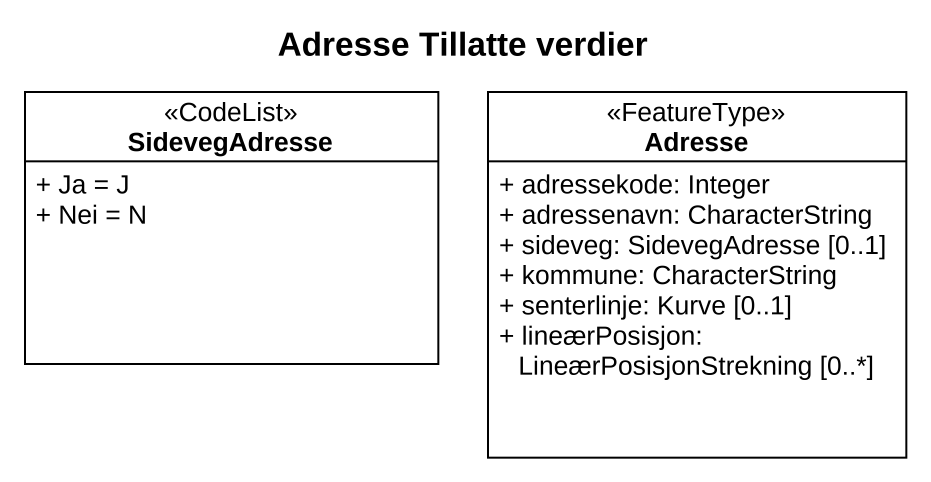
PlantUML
@startuml
title Adresse Tillatte verdier
hide circle
hide empty members
skinparam classAttributeIconSize 0
class SidevegAdresse <<CodeList>> {
  + Ja = J
  + Nei = N
}
class Adresse <<FeatureType>> {
  + adressekode: Integer
  + adressenavn: CharacterString
  + sideveg: SidevegAdresse [0..1]
  + kommune: CharacterString
  + senterlinje: Kurve [0..1]
  + lineærPosisjon: LineærPosisjonStrekning [0..*]
}
@enduml
